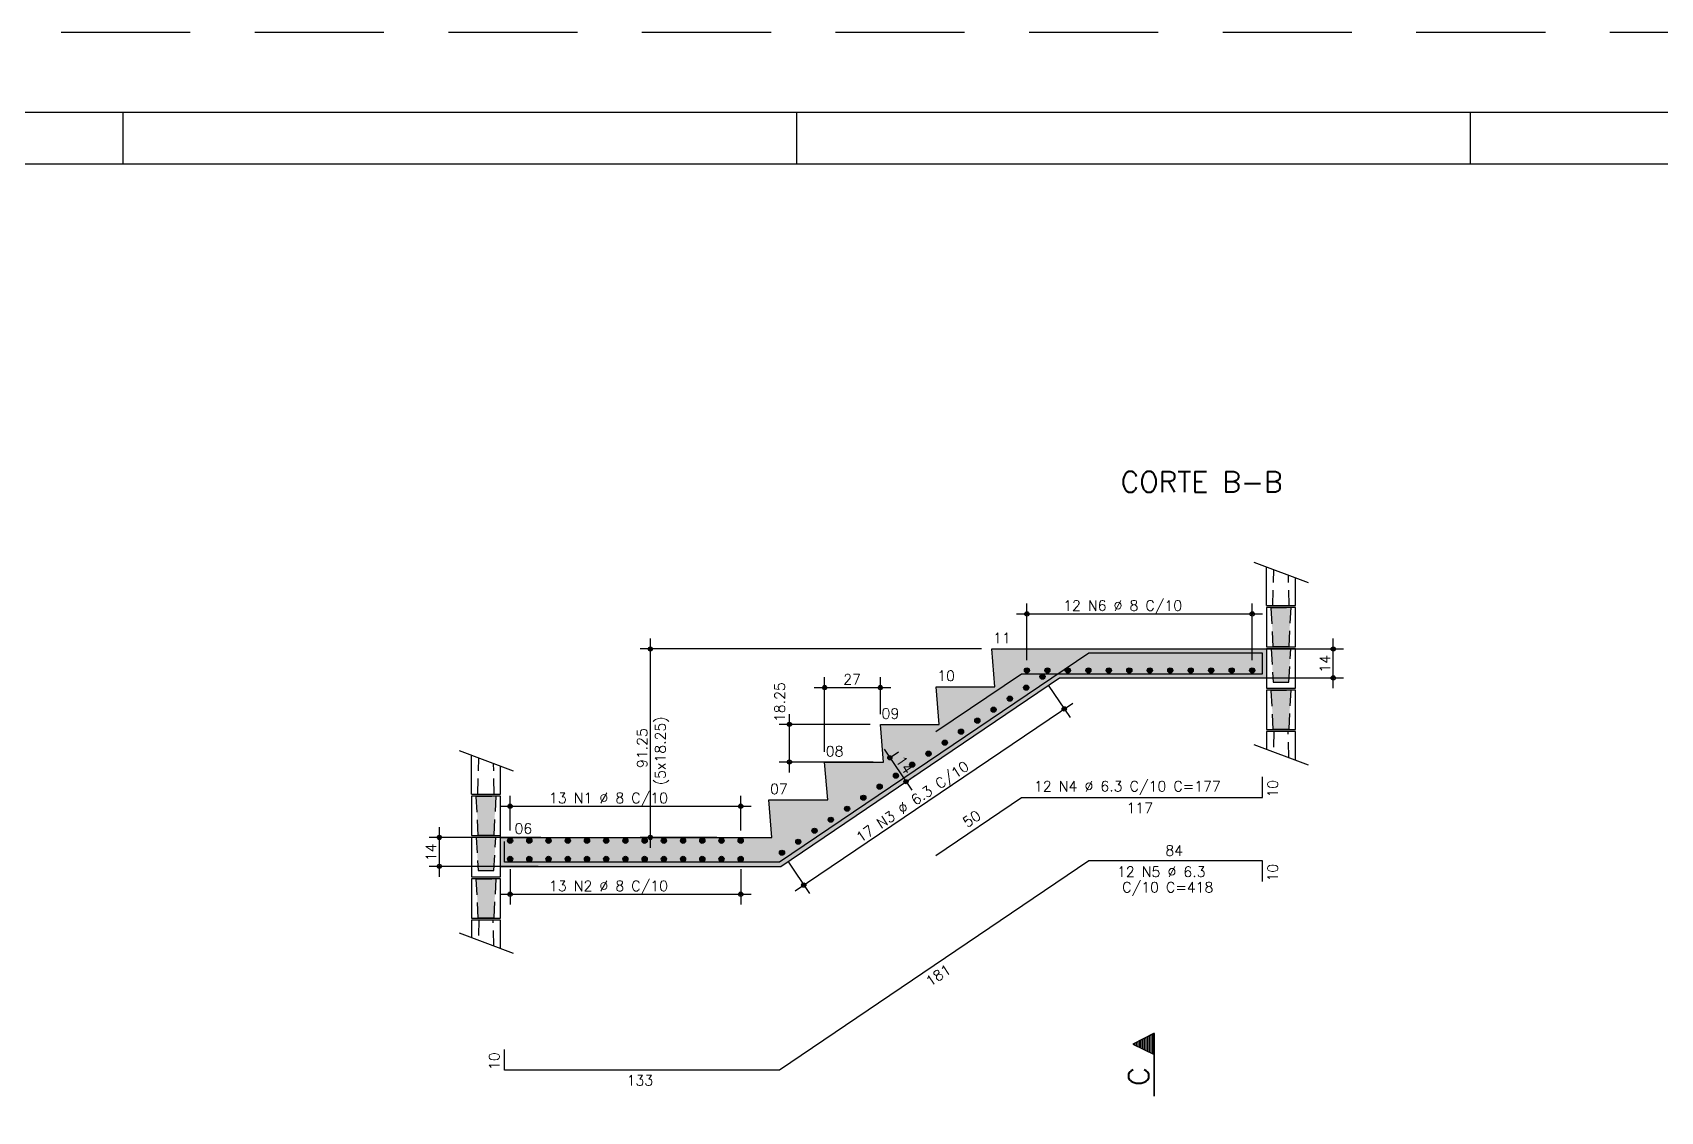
# Model space of a CAD drawing. Extents: x -28 to 86, y -2 to 61.
# Drawn here: x 19.24 to 50.78, y 40.06 to 60.95 of the extents above; entities that cross this region are included whole.
import ezdxf

# ---------------------------------------------------------------- set-up
doc = ezdxf.new("R2010")
doc.units = 0
doc.header["$MEASUREMENT"] = 0
doc.linetypes.add('ESTILO_TQS_0001', pattern=[0.45, 0.3, -0.15])
doc.linetypes.add('HIDDEN', pattern=[0.375, 0.25, -0.125])
doc.layers.get('0').update_dxf_attribs({"linetype": 'CONTINUOUS'})
doc.layers.get('Defpoints').update_dxf_attribs({"linetype": 'CONTINUOUS'})
for name, color, linetype in [('ARQ_FOLHA', 7, 'CONTINUOUS'), ('PENA_01', 1, 'CONTINUOUS'), ('PENA_02', 2, 'CONTINUOUS'), ('PENA_03', 3, 'CONTINUOUS'), ('PENA_04', 4, 'CONTINUOUS'), ('PENA_05', 5, 'CONTINUOUS'), ('PENA_10', 253, 'CONTINUOUS'), ('PENA_11', 252, 'CONTINUOUS')]:
    doc.layers.add(name, color=color, linetype=linetype)
doc.styles.get("Standard").update_dxf_attribs({"font": 'ROMANS.SHX'})

# ---------------------------------------------------------------- blocks, each defined once
blk = doc.blocks.new('FOLHA A1+1 - 1102 X 594')
at = {"layer": 'ARQ_FOLHA', "color": 1}
for p, q in [((-631, 584), (-631, 594)), ((-500.5, 584), (-500.5, 594)), ((-370, 584), (-370, 594))]:
    blk.add_line(p, q, dxfattribs=at)
for points in [[(-1102, 0), (0, 0), (0, 594), (-1102, 594)], [(-1077, 10), (-10, 10), (-10, 584), (-1077, 584)]]:
    blk.add_lwpolyline(points, close=True, dxfattribs=at)
at = {"layer": 'Defpoints', "color": 8, "linetype": 'HIDDEN', "ltscale": 100}
blk.add_lwpolyline([(-1121.5, 609.5), (-1121.5, -15.5), (19.5, -15.5), (19.5, 609.5)], close=True, dxfattribs=at)
blk = doc.blocks.new('*U24')
blk.add_blockref('FOLHA A1+1 - 1102 X 594', (0, 0))

msp = doc.modelspace()

# ---------------------------------------------------------------- linework, layer by layer
at = {"layer": 'PENA_01', "linetype": 'Continuous'}
for p, q in [((38.508, 48.798), (38.508, 49.893)), ((42.871, 48.798), (42.871, 49.893)), ((38.308, 49.693), (43.071, 49.693)), ((31.214, 45.163), (31.214, 49.213)), ((44.441, 48.253), (44.441, 49.213)), ((37.629, 49.013), (31.014, 49.013)), ((42.759, 49.013), (44.641, 49.013)), ((34.389, 48.266), (35.869, 48.266)), ((34.589, 47.023), (34.589, 48.466)), ((35.669, 47.753), (35.669, 48.466)), ((38.92, 48.311), (39.343, 47.686)), ((42.73, 48.453), (44.641, 48.453)), ((34.019, 44.329), (39.397, 47.963)), ((33.907, 46.623), (33.907, 47.753)), ((35.469, 47.553), (33.707, 47.553)), ((35.739, 47.071), (36.277, 46.276)), ((35.895, 46.935), (36.017, 47.018)), ((35.529, 46.823), (33.707, 46.823)), ((36.233, 46.488), (36.331, 46.554)), ((28.496, 45.498), (28.496, 46.167)), ((32.963, 45.498), (32.963, 46.167)), ((28.296, 45.967), (33.163, 45.967)), ((27.125, 44.603), (27.125, 45.563)), ((29.09, 45.363), (26.925, 45.363)), ((32.499, 45.363), (31.014, 45.363)), ((29.041, 44.803), (26.925, 44.803)), ((33.874, 44.901), (34.297, 44.275)), ((28.496, 44.748), (28.496, 44.063)), ((32.963, 44.748), (32.963, 44.063)), ((28.296, 44.263), (33.163, 44.263))]:
    msp.add_line(p, q, dxfattribs=at)
for points in [[(43.149, 49.853), (43.149, 50.603)], [(43.149, 49.853), (43.709, 49.853), (43.709, 50.392)], [(43.709, 49.813), (43.149, 49.813), (43.149, 49.053), (43.709, 49.053), (43.709, 49.813)], [(43.709, 49.013), (43.149, 49.013), (43.149, 48.253), (43.709, 48.253), (43.709, 49.013)], [(43.709, 48.213), (43.149, 48.213), (43.149, 47.453), (43.709, 47.453), (43.709, 48.213)], [(43.709, 46.864), (43.709, 47.413), (43.149, 47.413), (43.149, 47.074)], [(27.749, 46.203), (27.749, 46.953)], [(27.749, 46.203), (28.309, 46.203), (28.309, 46.742)], [(28.309, 46.163), (27.749, 46.163), (27.749, 45.403), (28.309, 45.403), (28.309, 46.163)], [(28.309, 45.363), (27.749, 45.363), (27.749, 44.603), (28.309, 44.603), (28.309, 45.363)], [(28.309, 44.563), (27.749, 44.563), (27.749, 43.803), (28.309, 43.803), (28.309, 44.563)], [(28.309, 43.214), (28.309, 43.763), (27.749, 43.763), (27.749, 43.424)]]:
    msp.add_lwpolyline(points, dxfattribs=at)
at = {"layer": 'PENA_02', "linetype": 'Continuous'}
for p, q in [((42.906, 50.694), (43.953, 50.3)), ((27.506, 47.044), (28.553, 46.65)), ((42.906, 47.166), (43.953, 46.772)), ((27.506, 43.516), (28.553, 43.122))]:
    msp.add_line(p, q, dxfattribs=at)
at = {"layer": 'PENA_02', "linetype": 'ESTILO_TQS_0001'}
for points in [[(43.269, 49.853), (43.288, 50.551)], [(43.269, 49.853), (43.589, 49.853), (43.574, 50.443)], [(43.579, 49.053), (43.279, 49.053), (43.239, 49.813), (43.619, 49.813), (43.579, 49.053)], [(43.279, 48.373), (43.579, 48.373), (43.619, 49.013), (43.239, 49.013), (43.279, 48.373)], [(43.579, 47.453), (43.279, 47.453), (43.239, 48.213), (43.619, 48.213), (43.579, 47.453)], [(43.583, 46.911), (43.569, 47.413), (43.289, 47.413), (43.279, 47.025)], [(27.869, 46.203), (27.888, 46.901)], [(27.869, 46.203), (28.189, 46.203), (28.174, 46.793)], [(28.179, 45.403), (27.879, 45.403), (27.839, 46.163), (28.219, 46.163), (28.179, 45.403)], [(27.879, 44.723), (28.179, 44.723), (28.219, 45.363), (27.839, 45.363), (27.879, 44.723)], [(28.179, 43.803), (27.879, 43.803), (27.839, 44.563), (28.219, 44.563), (28.179, 43.803)], [(28.183, 43.261), (28.169, 43.763), (27.889, 43.763), (27.879, 43.375)]]:
    msp.add_lwpolyline(points, dxfattribs=at)
at = {"layer": 'PENA_02', "linetype": 'Continuous'}
for centre, radius in [((38.508, 49.693), 0.0416), ((38.508, 49.693), 0.0208), ((42.871, 49.693), 0.0416), ((42.871, 49.693), 0.0208), ((31.214, 49.013), 0.04), ((31.214, 49.013), 0.02), ((44.441, 49.013), 0.04), ((44.441, 49.013), 0.02), ((34.589, 48.266), 0.04), ((34.589, 48.266), 0.02), ((35.669, 48.266), 0.04), ((35.669, 48.266), 0.02), ((44.441, 48.453), 0.04), ((44.441, 48.453), 0.02), ((39.231, 47.851), 0.0416), ((39.231, 47.851), 0.0208), ((33.907, 47.553), 0.04), ((33.907, 47.553), 0.02), ((33.907, 46.823), 0.04), ((33.907, 46.823), 0.02), ((35.851, 46.906), 0.04), ((35.851, 46.906), 0.02), ((36.165, 46.442), 0.04), ((36.165, 46.442), 0.02), ((28.496, 45.967), 0.0416), ((28.496, 45.967), 0.0208), ((32.963, 45.967), 0.0416), ((32.963, 45.967), 0.0208), ((27.125, 45.363), 0.04), ((27.125, 45.363), 0.02), ((31.214, 45.363), 0.04), ((31.214, 45.363), 0.02), ((27.125, 44.803), 0.04), ((27.125, 44.803), 0.02), ((34.185, 44.441), 0.0416), ((28.496, 44.263), 0.0416), ((28.496, 44.263), 0.0208), ((32.963, 44.263), 0.0416), ((32.963, 44.263), 0.0208), ((34.185, 44.441), 0.0208)]:
    msp.add_circle(centre, radius, dxfattribs=at)
at = {"layer": 'PENA_03', "linetype": 'Continuous'}
for p, q in [((37.889, 48.283), (37.829, 49.013)), ((37.829, 49.013), (43.149, 49.013)), ((37.829, 49.013), (37.829, 49.013)), ((42.559, 49.013), (42.559, 49.013)), ((38.508, 48.598), (38.508, 48.598)), ((42.871, 48.598), (42.871, 48.598)), ((36.809, 47.553), (36.749, 48.283)), ((36.749, 48.283), (37.889, 48.283)), ((38.808, 48.477), (38.808, 48.477)), ((42.53, 48.453), (42.53, 48.453)), ((35.729, 46.823), (35.669, 47.553)), ((35.669, 47.553), (36.809, 47.553)), ((35.669, 47.553), (35.669, 47.553)), ((35.669, 47.553), (35.669, 47.553)), ((34.649, 46.093), (34.589, 46.823)), ((34.589, 46.823), (35.729, 46.823)), ((34.589, 46.823), (34.589, 46.823)), ((35.729, 46.823), (35.729, 46.823)), ((35.729, 46.823), (35.729, 46.823)), ((36.067, 46.376), (36.067, 46.376)), ((33.569, 45.363), (33.509, 46.093)), ((33.509, 46.093), (34.649, 46.093)), ((28.309, 44.875), (28.309, 45.462)), ((28.309, 45.363), (33.569, 45.363)), ((28.31, 44.875), (28.309, 45.363)), ((28.496, 45.298), (28.496, 45.298)), ((29.29, 45.363), (29.29, 45.363)), ((32.699, 45.363), (32.699, 45.363)), ((32.963, 45.298), (32.963, 45.298)), ((28.496, 44.948), (28.496, 44.948)), ((29.241, 44.803), (29.241, 44.803)), ((32.963, 44.948), (32.963, 44.948)), ((33.762, 45.067), (33.762, 45.067))]:
    msp.add_line(p, q, dxfattribs=at)
for points in [[(28.309, 44.803), (33.741, 44.803), (39.141, 48.453), (43.149, 48.453)], [(40.971, 41.568), (40.561, 41.363), (40.971, 41.159), (40.971, 41.568)]]:
    msp.add_lwpolyline(points, dxfattribs=at)
for centre in [(38.508, 48.598), (38.904, 48.598), (39.301, 48.598), (39.698, 48.598), (40.094, 48.598), (40.491, 48.598), (40.888, 48.598), (41.284, 48.598), (41.681, 48.598), (42.078, 48.598), (42.474, 48.598), (42.871, 48.598), (38.493, 48.264), (38.808, 48.477), (38.177, 48.051), (37.547, 47.624), (37.862, 47.838), (37.231, 47.411), (36.601, 46.985), (36.916, 47.198), (36.285, 46.772), (35.654, 46.346), (35.97, 46.559), (35.339, 46.132), (34.708, 45.706), (35.024, 45.919), (34.393, 45.493), (28.496, 45.298), (28.868, 45.298), (29.24, 45.298), (29.613, 45.298), (29.985, 45.298), (30.357, 45.298), (30.729, 45.298), (31.102, 45.298), (31.474, 45.298), (31.846, 45.298), (32.219, 45.298), (32.591, 45.298), (32.963, 45.298), (33.762, 45.067), (34.078, 45.28), (28.496, 44.948), (28.868, 44.948), (29.24, 44.948), (29.613, 44.948), (29.985, 44.948), (30.357, 44.948), (30.729, 44.948), (31.102, 44.948), (31.474, 44.948), (31.846, 44.948), (32.219, 44.948), (32.591, 44.948), (32.963, 44.948)]:
    msp.add_circle(centre, 0.05, dxfattribs=at)
for points in [[(38.558, 48.598), (38.483, 48.642), (38.461, 48.615)], [(38.558, 48.598), (38.461, 48.615), (38.461, 48.581)], [(38.558, 48.598), (38.461, 48.581), (38.483, 48.555)], [(38.558, 48.598), (38.516, 48.648), (38.483, 48.642)], [(38.558, 48.598), (38.483, 48.555), (38.516, 48.549)], [(38.558, 48.598), (38.546, 48.63), (38.516, 48.648)], [(38.558, 48.598), (38.516, 48.549), (38.546, 48.566)], [(38.558, 48.598), (38.546, 48.566), (38.558, 48.598)], [(38.954, 48.598), (38.879, 48.642), (38.857, 48.615)], [(38.954, 48.598), (38.857, 48.615), (38.857, 48.581)], [(38.954, 48.598), (38.857, 48.581), (38.879, 48.555)], [(38.954, 48.598), (38.913, 48.648), (38.879, 48.642)], [(38.954, 48.598), (38.879, 48.555), (38.913, 48.549)], [(38.954, 48.598), (38.943, 48.63), (38.913, 48.648)], [(38.954, 48.598), (38.913, 48.549), (38.943, 48.566)], [(38.954, 48.598), (38.943, 48.566), (38.954, 48.598)], [(39.351, 48.598), (39.276, 48.642), (39.254, 48.615)], [(39.351, 48.598), (39.254, 48.615), (39.254, 48.581)], [(39.351, 48.598), (39.254, 48.581), (39.276, 48.555)], [(39.351, 48.598), (39.31, 48.648), (39.276, 48.642)], [(39.351, 48.598), (39.276, 48.555), (39.31, 48.549)], [(39.351, 48.598), (39.339, 48.63), (39.31, 48.648)], [(39.351, 48.598), (39.31, 48.549), (39.339, 48.566)], [(39.351, 48.598), (39.339, 48.566), (39.351, 48.598)], [(39.748, 48.598), (39.673, 48.642), (39.651, 48.615)], [(39.748, 48.598), (39.651, 48.615), (39.651, 48.581)], [(39.748, 48.598), (39.651, 48.581), (39.673, 48.555)], [(39.748, 48.598), (39.706, 48.648), (39.673, 48.642)], [(39.748, 48.598), (39.673, 48.555), (39.706, 48.549)], [(39.748, 48.598), (39.736, 48.63), (39.706, 48.648)], [(39.748, 48.598), (39.706, 48.549), (39.736, 48.566)], [(39.748, 48.598), (39.736, 48.566), (39.748, 48.598)], [(40.144, 48.598), (40.069, 48.642), (40.047, 48.615)], [(40.144, 48.598), (40.047, 48.615), (40.047, 48.581)], [(40.144, 48.598), (40.047, 48.581), (40.069, 48.555)], [(40.144, 48.598), (40.103, 48.648), (40.069, 48.642)], [(40.144, 48.598), (40.069, 48.555), (40.103, 48.549)], [(40.144, 48.598), (40.133, 48.63), (40.103, 48.648)], [(40.144, 48.598), (40.103, 48.549), (40.133, 48.566)], [(40.144, 48.598), (40.133, 48.566), (40.144, 48.598)], [(40.541, 48.598), (40.466, 48.642), (40.444, 48.615)], [(40.541, 48.598), (40.444, 48.615), (40.444, 48.581)], [(40.541, 48.598), (40.444, 48.581), (40.466, 48.555)], [(40.541, 48.598), (40.5, 48.648), (40.466, 48.642)], [(40.541, 48.598), (40.466, 48.555), (40.5, 48.549)], [(40.541, 48.598), (40.529, 48.63), (40.5, 48.648)], [(40.541, 48.598), (40.5, 48.549), (40.529, 48.566)], [(40.541, 48.598), (40.529, 48.566), (40.541, 48.598)], [(40.938, 48.598), (40.863, 48.642), (40.841, 48.615)], [(40.938, 48.598), (40.841, 48.615), (40.841, 48.581)], [(40.938, 48.598), (40.841, 48.581), (40.863, 48.555)], [(40.938, 48.598), (40.896, 48.648), (40.863, 48.642)], [(40.938, 48.598), (40.863, 48.555), (40.896, 48.549)], [(40.938, 48.598), (40.926, 48.63), (40.896, 48.648)], [(40.938, 48.598), (40.896, 48.549), (40.926, 48.566)], [(40.938, 48.598), (40.926, 48.566), (40.938, 48.598)], [(41.334, 48.598), (41.259, 48.642), (41.237, 48.615)], [(41.334, 48.598), (41.237, 48.615), (41.237, 48.581)], [(41.334, 48.598), (41.237, 48.581), (41.259, 48.555)], [(41.334, 48.598), (41.293, 48.648), (41.259, 48.642)], [(41.334, 48.598), (41.259, 48.555), (41.293, 48.549)], [(41.334, 48.598), (41.323, 48.63), (41.293, 48.648)], [(41.334, 48.598), (41.293, 48.549), (41.323, 48.566)], [(41.334, 48.598), (41.323, 48.566), (41.334, 48.598)], [(41.731, 48.598), (41.656, 48.642), (41.634, 48.615)], [(41.731, 48.598), (41.634, 48.615), (41.634, 48.581)], [(41.731, 48.598), (41.634, 48.581), (41.656, 48.555)], [(41.731, 48.598), (41.69, 48.648), (41.656, 48.642)], [(41.731, 48.598), (41.656, 48.555), (41.69, 48.549)], [(41.731, 48.598), (41.719, 48.63), (41.69, 48.648)], [(41.731, 48.598), (41.69, 48.549), (41.719, 48.566)], [(41.731, 48.598), (41.719, 48.566), (41.731, 48.598)], [(42.128, 48.598), (42.053, 48.642), (42.031, 48.615)], [(42.128, 48.598), (42.031, 48.615), (42.031, 48.581)], [(42.128, 48.598), (42.031, 48.581), (42.053, 48.555)], [(42.128, 48.598), (42.086, 48.648), (42.053, 48.642)], [(42.128, 48.598), (42.053, 48.555), (42.086, 48.549)], [(42.128, 48.598), (42.116, 48.63), (42.086, 48.648)], [(42.128, 48.598), (42.086, 48.549), (42.116, 48.566)], [(42.128, 48.598), (42.116, 48.566), (42.128, 48.598)], [(42.524, 48.598), (42.449, 48.642), (42.427, 48.615)], [(42.524, 48.598), (42.427, 48.615), (42.427, 48.581)], [(42.524, 48.598), (42.427, 48.581), (42.449, 48.555)], [(42.524, 48.598), (42.483, 48.648), (42.449, 48.642)], [(42.524, 48.598), (42.449, 48.555), (42.483, 48.549)], [(42.524, 48.598), (42.513, 48.63), (42.483, 48.648)], [(42.524, 48.598), (42.483, 48.549), (42.513, 48.566)], [(42.524, 48.598), (42.513, 48.566), (42.524, 48.598)], [(42.921, 48.598), (42.846, 48.642), (42.824, 48.615)], [(42.921, 48.598), (42.824, 48.615), (42.824, 48.581)], [(42.921, 48.598), (42.824, 48.581), (42.846, 48.555)], [(42.921, 48.598), (42.88, 48.648), (42.846, 48.642)], [(42.921, 48.598), (42.846, 48.555), (42.88, 48.549)], [(42.921, 48.598), (42.909, 48.63), (42.88, 48.648)], [(42.921, 48.598), (42.88, 48.549), (42.909, 48.566)], [(42.921, 48.598), (42.909, 48.566), (42.921, 48.598)], [(38.543, 48.264), (38.468, 48.307), (38.446, 48.281)], [(38.543, 48.264), (38.446, 48.281), (38.446, 48.247)], [(38.543, 48.264), (38.446, 48.247), (38.468, 48.221)], [(38.543, 48.264), (38.501, 48.313), (38.468, 48.307)], [(38.543, 48.264), (38.468, 48.221), (38.501, 48.215)], [(38.543, 48.264), (38.531, 48.296), (38.501, 48.313)], [(38.543, 48.264), (38.501, 48.215), (38.531, 48.232)], [(38.543, 48.264), (38.531, 48.232), (38.543, 48.264)], [(38.858, 48.477), (38.783, 48.52), (38.761, 48.494)], [(38.858, 48.477), (38.761, 48.494), (38.761, 48.46)], [(38.858, 48.477), (38.761, 48.46), (38.783, 48.434)], [(38.858, 48.477), (38.817, 48.526), (38.783, 48.52)], [(38.858, 48.477), (38.783, 48.434), (38.817, 48.428)], [(38.858, 48.477), (38.846, 48.509), (38.817, 48.526)], [(38.858, 48.477), (38.817, 48.428), (38.846, 48.445)], [(38.858, 48.477), (38.846, 48.445), (38.858, 48.477)], [(38.227, 48.051), (38.152, 48.094), (38.13, 48.068)], [(38.227, 48.051), (38.13, 48.068), (38.13, 48.034)], [(38.227, 48.051), (38.13, 48.034), (38.152, 48.007)], [(38.227, 48.051), (38.186, 48.1), (38.152, 48.094)], [(38.227, 48.051), (38.152, 48.007), (38.186, 48.002)], [(38.227, 48.051), (38.216, 48.083), (38.186, 48.1)], [(38.227, 48.051), (38.186, 48.002), (38.216, 48.019)], [(38.227, 48.051), (38.216, 48.019), (38.227, 48.051)], [(37.597, 47.624), (37.522, 47.668), (37.5, 47.642)], [(37.597, 47.624), (37.5, 47.642), (37.5, 47.607)], [(37.597, 47.624), (37.5, 47.607), (37.522, 47.581)], [(37.597, 47.624), (37.555, 47.674), (37.522, 47.668)], [(37.597, 47.624), (37.522, 47.581), (37.555, 47.575)], [(37.597, 47.624), (37.585, 47.657), (37.555, 47.674)], [(37.597, 47.624), (37.555, 47.575), (37.585, 47.592)], [(37.597, 47.624), (37.585, 47.592), (37.597, 47.624)], [(37.912, 47.838), (37.837, 47.881), (37.815, 47.855)], [(37.912, 47.838), (37.815, 47.855), (37.815, 47.821)], [(37.912, 47.838), (37.815, 47.821), (37.837, 47.794)], [(37.912, 47.838), (37.871, 47.887), (37.837, 47.881)], [(37.912, 47.838), (37.837, 47.794), (37.871, 47.788)], [(37.912, 47.838), (37.9, 47.87), (37.871, 47.887)], [(37.912, 47.838), (37.871, 47.788), (37.9, 47.805)], [(37.912, 47.838), (37.9, 47.805), (37.912, 47.838)], [(37.281, 47.411), (37.206, 47.455), (37.184, 47.428)], [(37.281, 47.411), (37.184, 47.428), (37.184, 47.394)], [(37.281, 47.411), (37.184, 47.394), (37.206, 47.368)], [(37.281, 47.411), (37.24, 47.461), (37.206, 47.455)], [(37.281, 47.411), (37.206, 47.368), (37.24, 47.362)], [(37.281, 47.411), (37.27, 47.443), (37.24, 47.461)], [(37.281, 47.411), (37.24, 47.362), (37.27, 47.379)], [(37.281, 47.411), (37.27, 47.379), (37.281, 47.411)], [(36.651, 46.985), (36.576, 47.028), (36.554, 47.002)], [(36.651, 46.985), (36.554, 47.002), (36.554, 46.968)], [(36.651, 46.985), (36.609, 47.034), (36.576, 47.028)], [(36.651, 46.985), (36.639, 47.017), (36.609, 47.034)], [(36.966, 47.198), (36.891, 47.241), (36.869, 47.215)], [(36.966, 47.198), (36.869, 47.215), (36.869, 47.181)], [(36.966, 47.198), (36.869, 47.181), (36.891, 47.155)], [(36.966, 47.198), (36.925, 47.247), (36.891, 47.241)], [(36.966, 47.198), (36.891, 47.155), (36.925, 47.149)], [(36.966, 47.198), (36.954, 47.23), (36.925, 47.247)], [(36.966, 47.198), (36.925, 47.149), (36.954, 47.166)], [(36.966, 47.198), (36.954, 47.166), (36.966, 47.198)], [(36.335, 46.772), (36.26, 46.815), (36.238, 46.789)], [(36.335, 46.772), (36.238, 46.789), (36.238, 46.755)], [(36.335, 46.772), (36.238, 46.755), (36.26, 46.729)], [(36.335, 46.772), (36.294, 46.821), (36.26, 46.815)], [(36.335, 46.772), (36.26, 46.729), (36.294, 46.723)], [(36.335, 46.772), (36.323, 46.804), (36.294, 46.821)], [(36.335, 46.772), (36.294, 46.723), (36.323, 46.74)], [(36.335, 46.772), (36.323, 46.74), (36.335, 46.772)], [(36.651, 46.985), (36.554, 46.968), (36.576, 46.942)], [(36.651, 46.985), (36.576, 46.942), (36.609, 46.936)], [(36.651, 46.985), (36.609, 46.936), (36.639, 46.953)], [(36.651, 46.985), (36.639, 46.953), (36.651, 46.985)], [(35.704, 46.346), (35.629, 46.389), (35.607, 46.363)], [(35.704, 46.346), (35.607, 46.363), (35.607, 46.328)], [(35.704, 46.346), (35.663, 46.395), (35.629, 46.389)], [(35.704, 46.346), (35.693, 46.378), (35.663, 46.395)], [(36.02, 46.559), (35.945, 46.602), (35.923, 46.576)], [(36.02, 46.559), (35.923, 46.576), (35.923, 46.542)], [(36.02, 46.559), (35.923, 46.542), (35.945, 46.515)], [(36.02, 46.559), (35.978, 46.608), (35.945, 46.602)], [(36.02, 46.559), (35.945, 46.515), (35.978, 46.509)], [(36.02, 46.559), (36.008, 46.591), (35.978, 46.608)], [(36.02, 46.559), (35.978, 46.509), (36.008, 46.527)], [(36.02, 46.559), (36.008, 46.527), (36.02, 46.559)], [(35.389, 46.132), (35.314, 46.176), (35.292, 46.149)], [(35.389, 46.132), (35.292, 46.149), (35.292, 46.115)], [(35.389, 46.132), (35.292, 46.115), (35.314, 46.089)], [(35.389, 46.132), (35.348, 46.182), (35.314, 46.176)], [(35.389, 46.132), (35.314, 46.089), (35.348, 46.083)], [(35.389, 46.132), (35.377, 46.165), (35.348, 46.182)], [(35.389, 46.132), (35.348, 46.083), (35.377, 46.1)], [(35.389, 46.132), (35.377, 46.1), (35.389, 46.132)], [(35.704, 46.346), (35.607, 46.328), (35.629, 46.302)], [(35.704, 46.346), (35.629, 46.302), (35.663, 46.296)], [(35.704, 46.346), (35.663, 46.296), (35.693, 46.313)], [(35.704, 46.346), (35.693, 46.313), (35.704, 46.346)], [(34.758, 45.706), (34.683, 45.749), (34.661, 45.723)], [(34.758, 45.706), (34.717, 45.755), (34.683, 45.749)], [(34.758, 45.706), (34.747, 45.738), (34.717, 45.755)], [(35.074, 45.919), (34.999, 45.963), (34.977, 45.936)], [(35.074, 45.919), (34.977, 45.936), (34.977, 45.902)], [(35.074, 45.919), (34.977, 45.902), (34.999, 45.876)], [(35.074, 45.919), (35.032, 45.968), (34.999, 45.963)], [(35.074, 45.919), (34.999, 45.876), (35.032, 45.87)], [(35.074, 45.919), (35.062, 45.951), (35.032, 45.968)], [(35.074, 45.919), (35.032, 45.87), (35.062, 45.887)], [(35.074, 45.919), (35.062, 45.887), (35.074, 45.919)], [(34.443, 45.493), (34.368, 45.536), (34.346, 45.51)], [(34.443, 45.493), (34.346, 45.51), (34.346, 45.476)], [(34.443, 45.493), (34.346, 45.476), (34.368, 45.45)], [(34.443, 45.493), (34.402, 45.542), (34.368, 45.536)], [(34.443, 45.493), (34.368, 45.45), (34.402, 45.444)], [(34.443, 45.493), (34.431, 45.525), (34.402, 45.542)], [(34.443, 45.493), (34.402, 45.444), (34.431, 45.461)], [(34.443, 45.493), (34.431, 45.461), (34.443, 45.493)], [(34.758, 45.706), (34.661, 45.723), (34.661, 45.689)], [(34.758, 45.706), (34.661, 45.689), (34.683, 45.663)], [(34.758, 45.706), (34.683, 45.663), (34.717, 45.657)], [(34.758, 45.706), (34.717, 45.657), (34.747, 45.674)], [(34.758, 45.706), (34.747, 45.674), (34.758, 45.706)], [(28.546, 45.298), (28.471, 45.342), (28.449, 45.315)], [(28.546, 45.298), (28.449, 45.315), (28.449, 45.281)], [(28.546, 45.298), (28.449, 45.281), (28.471, 45.255)], [(28.546, 45.298), (28.504, 45.348), (28.471, 45.342)], [(28.546, 45.298), (28.471, 45.255), (28.504, 45.249)], [(28.546, 45.298), (28.534, 45.33), (28.504, 45.348)], [(28.546, 45.298), (28.504, 45.249), (28.534, 45.266)], [(28.546, 45.298), (28.534, 45.266), (28.546, 45.298)], [(28.918, 45.298), (28.843, 45.342), (28.821, 45.315)], [(28.918, 45.298), (28.821, 45.315), (28.821, 45.281)], [(28.918, 45.298), (28.821, 45.281), (28.843, 45.255)], [(28.918, 45.298), (28.877, 45.348), (28.843, 45.342)], [(28.918, 45.298), (28.843, 45.255), (28.877, 45.249)], [(28.918, 45.298), (28.906, 45.33), (28.877, 45.348)], [(28.918, 45.298), (28.877, 45.249), (28.906, 45.266)], [(28.918, 45.298), (28.906, 45.266), (28.918, 45.298)], [(29.29, 45.298), (29.215, 45.342), (29.193, 45.315)], [(29.29, 45.298), (29.193, 45.315), (29.193, 45.281)], [(29.29, 45.298), (29.193, 45.281), (29.215, 45.255)], [(29.29, 45.298), (29.249, 45.348), (29.215, 45.342)], [(29.29, 45.298), (29.215, 45.255), (29.249, 45.249)], [(29.29, 45.298), (29.279, 45.33), (29.249, 45.348)], [(29.29, 45.298), (29.249, 45.249), (29.279, 45.266)], [(29.29, 45.298), (29.279, 45.266), (29.29, 45.298)], [(29.663, 45.298), (29.588, 45.342), (29.566, 45.315)], [(29.663, 45.298), (29.566, 45.315), (29.566, 45.281)], [(29.663, 45.298), (29.566, 45.281), (29.588, 45.255)], [(29.663, 45.298), (29.621, 45.348), (29.588, 45.342)], [(29.663, 45.298), (29.588, 45.255), (29.621, 45.249)], [(29.663, 45.298), (29.651, 45.33), (29.621, 45.348)], [(29.663, 45.298), (29.621, 45.249), (29.651, 45.266)], [(29.663, 45.298), (29.651, 45.266), (29.663, 45.298)], [(30.035, 45.298), (29.96, 45.342), (29.938, 45.315)], [(30.035, 45.298), (29.938, 45.315), (29.938, 45.281)], [(30.035, 45.298), (29.938, 45.281), (29.96, 45.255)], [(30.035, 45.298), (29.994, 45.348), (29.96, 45.342)], [(30.035, 45.298), (29.96, 45.255), (29.994, 45.249)], [(30.035, 45.298), (30.023, 45.33), (29.994, 45.348)], [(30.035, 45.298), (29.994, 45.249), (30.023, 45.266)], [(30.035, 45.298), (30.023, 45.266), (30.035, 45.298)], [(30.407, 45.298), (30.332, 45.342), (30.31, 45.315)], [(30.407, 45.298), (30.31, 45.315), (30.31, 45.281)], [(30.407, 45.298), (30.31, 45.281), (30.332, 45.255)], [(30.407, 45.298), (30.366, 45.348), (30.332, 45.342)], [(30.407, 45.298), (30.332, 45.255), (30.366, 45.249)], [(30.407, 45.298), (30.395, 45.33), (30.366, 45.348)], [(30.407, 45.298), (30.366, 45.249), (30.395, 45.266)], [(30.407, 45.298), (30.395, 45.266), (30.407, 45.298)], [(30.779, 45.298), (30.704, 45.342), (30.682, 45.315)], [(30.779, 45.298), (30.682, 45.315), (30.682, 45.281)], [(30.779, 45.298), (30.682, 45.281), (30.704, 45.255)], [(30.779, 45.298), (30.738, 45.348), (30.704, 45.342)], [(30.779, 45.298), (30.704, 45.255), (30.738, 45.249)], [(30.779, 45.298), (30.768, 45.33), (30.738, 45.348)], [(30.779, 45.298), (30.738, 45.249), (30.768, 45.266)], [(30.779, 45.298), (30.768, 45.266), (30.779, 45.298)], [(31.152, 45.298), (31.077, 45.342), (31.055, 45.315)], [(31.152, 45.298), (31.055, 45.315), (31.055, 45.281)], [(31.152, 45.298), (31.055, 45.281), (31.077, 45.255)], [(31.152, 45.298), (31.11, 45.348), (31.077, 45.342)], [(31.152, 45.298), (31.077, 45.255), (31.11, 45.249)], [(31.152, 45.298), (31.14, 45.33), (31.11, 45.348)], [(31.152, 45.298), (31.11, 45.249), (31.14, 45.266)], [(31.152, 45.298), (31.14, 45.266), (31.152, 45.298)], [(31.524, 45.298), (31.449, 45.342), (31.427, 45.315)], [(31.524, 45.298), (31.427, 45.315), (31.427, 45.281)], [(31.524, 45.298), (31.427, 45.281), (31.449, 45.255)], [(31.524, 45.298), (31.483, 45.348), (31.449, 45.342)], [(31.524, 45.298), (31.449, 45.255), (31.483, 45.249)], [(31.524, 45.298), (31.512, 45.33), (31.483, 45.348)], [(31.524, 45.298), (31.483, 45.249), (31.512, 45.266)], [(31.524, 45.298), (31.512, 45.266), (31.524, 45.298)], [(31.896, 45.298), (31.821, 45.342), (31.799, 45.315)], [(31.896, 45.298), (31.799, 45.315), (31.799, 45.281)], [(31.896, 45.298), (31.799, 45.281), (31.821, 45.255)], [(31.896, 45.298), (31.855, 45.348), (31.821, 45.342)], [(31.896, 45.298), (31.821, 45.255), (31.855, 45.249)], [(31.896, 45.298), (31.885, 45.33), (31.855, 45.348)], [(31.896, 45.298), (31.855, 45.249), (31.885, 45.266)], [(31.896, 45.298), (31.885, 45.266), (31.896, 45.298)], [(32.269, 45.298), (32.194, 45.342), (32.172, 45.315)], [(32.269, 45.298), (32.172, 45.315), (32.172, 45.281)], [(32.269, 45.298), (32.172, 45.281), (32.194, 45.255)], [(32.269, 45.298), (32.227, 45.348), (32.194, 45.342)], [(32.269, 45.298), (32.194, 45.255), (32.227, 45.249)], [(32.269, 45.298), (32.257, 45.33), (32.227, 45.348)], [(32.269, 45.298), (32.227, 45.249), (32.257, 45.266)], [(32.269, 45.298), (32.257, 45.266), (32.269, 45.298)], [(32.641, 45.298), (32.566, 45.342), (32.544, 45.315)], [(32.641, 45.298), (32.544, 45.315), (32.544, 45.281)], [(32.641, 45.298), (32.544, 45.281), (32.566, 45.255)], [(32.641, 45.298), (32.6, 45.348), (32.566, 45.342)], [(32.641, 45.298), (32.566, 45.255), (32.6, 45.249)], [(32.641, 45.298), (32.629, 45.33), (32.6, 45.348)], [(32.641, 45.298), (32.6, 45.249), (32.629, 45.266)], [(32.641, 45.298), (32.629, 45.266), (32.641, 45.298)], [(33.013, 45.298), (32.938, 45.342), (32.916, 45.315)], [(33.013, 45.298), (32.916, 45.315), (32.916, 45.281)], [(33.013, 45.298), (32.916, 45.281), (32.938, 45.255)], [(33.013, 45.298), (32.972, 45.348), (32.938, 45.342)], [(33.013, 45.298), (32.938, 45.255), (32.972, 45.249)], [(33.013, 45.298), (33.002, 45.33), (32.972, 45.348)], [(33.013, 45.298), (32.972, 45.249), (33.002, 45.266)], [(33.013, 45.298), (33.002, 45.266), (33.013, 45.298)], [(33.812, 45.067), (33.737, 45.11), (33.715, 45.084)], [(33.812, 45.067), (33.771, 45.116), (33.737, 45.11)], [(33.812, 45.067), (33.801, 45.099), (33.771, 45.116)], [(34.128, 45.28), (34.053, 45.323), (34.031, 45.297)], [(34.128, 45.28), (34.031, 45.297), (34.031, 45.263)], [(34.128, 45.28), (34.031, 45.263), (34.053, 45.236)], [(34.128, 45.28), (34.086, 45.329), (34.053, 45.323)], [(34.128, 45.28), (34.053, 45.236), (34.086, 45.23)], [(34.128, 45.28), (34.116, 45.312), (34.086, 45.329)], [(34.128, 45.28), (34.086, 45.23), (34.116, 45.248)], [(34.128, 45.28), (34.116, 45.248), (34.128, 45.28)], [(28.546, 44.948), (28.471, 44.992), (28.449, 44.965)], [(28.546, 44.948), (28.449, 44.965), (28.449, 44.931)], [(28.546, 44.948), (28.449, 44.931), (28.471, 44.905)], [(28.546, 44.948), (28.504, 44.998), (28.471, 44.992)], [(28.546, 44.948), (28.471, 44.905), (28.504, 44.899)], [(28.546, 44.948), (28.534, 44.98), (28.504, 44.998)], [(28.546, 44.948), (28.504, 44.899), (28.534, 44.916)], [(28.546, 44.948), (28.534, 44.916), (28.546, 44.948)], [(28.918, 44.948), (28.843, 44.992), (28.821, 44.965)], [(28.918, 44.948), (28.821, 44.965), (28.821, 44.931)], [(28.918, 44.948), (28.821, 44.931), (28.843, 44.905)], [(28.918, 44.948), (28.877, 44.998), (28.843, 44.992)], [(28.918, 44.948), (28.843, 44.905), (28.877, 44.899)], [(28.918, 44.948), (28.906, 44.98), (28.877, 44.998)], [(28.918, 44.948), (28.877, 44.899), (28.906, 44.916)], [(28.918, 44.948), (28.906, 44.916), (28.918, 44.948)], [(29.29, 44.948), (29.215, 44.992), (29.193, 44.965)], [(29.29, 44.948), (29.193, 44.965), (29.193, 44.931)], [(29.29, 44.948), (29.193, 44.931), (29.215, 44.905)], [(29.29, 44.948), (29.249, 44.998), (29.215, 44.992)], [(29.29, 44.948), (29.215, 44.905), (29.249, 44.899)], [(29.29, 44.948), (29.279, 44.98), (29.249, 44.998)], [(29.29, 44.948), (29.249, 44.899), (29.279, 44.916)], [(29.29, 44.948), (29.279, 44.916), (29.29, 44.948)], [(29.663, 44.948), (29.588, 44.992), (29.566, 44.965)], [(29.663, 44.948), (29.566, 44.965), (29.566, 44.931)], [(29.663, 44.948), (29.566, 44.931), (29.588, 44.905)], [(29.663, 44.948), (29.621, 44.998), (29.588, 44.992)], [(29.663, 44.948), (29.588, 44.905), (29.621, 44.899)], [(29.663, 44.948), (29.651, 44.98), (29.621, 44.998)], [(29.663, 44.948), (29.621, 44.899), (29.651, 44.916)], [(29.663, 44.948), (29.651, 44.916), (29.663, 44.948)], [(30.035, 44.948), (29.96, 44.992), (29.938, 44.965)], [(30.035, 44.948), (29.938, 44.965), (29.938, 44.931)], [(30.035, 44.948), (29.938, 44.931), (29.96, 44.905)], [(30.035, 44.948), (29.994, 44.998), (29.96, 44.992)], [(30.035, 44.948), (29.96, 44.905), (29.994, 44.899)], [(30.035, 44.948), (30.023, 44.98), (29.994, 44.998)], [(30.035, 44.948), (29.994, 44.899), (30.023, 44.916)], [(30.035, 44.948), (30.023, 44.916), (30.035, 44.948)], [(30.407, 44.948), (30.332, 44.992), (30.31, 44.965)], [(30.407, 44.948), (30.31, 44.965), (30.31, 44.931)], [(30.407, 44.948), (30.31, 44.931), (30.332, 44.905)], [(30.407, 44.948), (30.366, 44.998), (30.332, 44.992)], [(30.407, 44.948), (30.332, 44.905), (30.366, 44.899)], [(30.407, 44.948), (30.395, 44.98), (30.366, 44.998)], [(30.407, 44.948), (30.366, 44.899), (30.395, 44.916)], [(30.407, 44.948), (30.395, 44.916), (30.407, 44.948)], [(30.779, 44.948), (30.704, 44.992), (30.682, 44.965)], [(30.779, 44.948), (30.682, 44.965), (30.682, 44.931)], [(30.779, 44.948), (30.682, 44.931), (30.704, 44.905)], [(30.779, 44.948), (30.738, 44.998), (30.704, 44.992)], [(30.779, 44.948), (30.704, 44.905), (30.738, 44.899)], [(30.779, 44.948), (30.768, 44.98), (30.738, 44.998)], [(30.779, 44.948), (30.738, 44.899), (30.768, 44.916)], [(30.779, 44.948), (30.768, 44.916), (30.779, 44.948)], [(31.152, 44.948), (31.077, 44.992), (31.055, 44.965)], [(31.152, 44.948), (31.055, 44.965), (31.055, 44.931)], [(31.152, 44.948), (31.055, 44.931), (31.077, 44.905)], [(31.152, 44.948), (31.11, 44.998), (31.077, 44.992)], [(31.152, 44.948), (31.077, 44.905), (31.11, 44.899)], [(31.152, 44.948), (31.14, 44.98), (31.11, 44.998)], [(31.152, 44.948), (31.11, 44.899), (31.14, 44.916)], [(31.152, 44.948), (31.14, 44.916), (31.152, 44.948)], [(31.524, 44.948), (31.449, 44.992), (31.427, 44.965)], [(31.524, 44.948), (31.427, 44.965), (31.427, 44.931)], [(31.524, 44.948), (31.427, 44.931), (31.449, 44.905)], [(31.524, 44.948), (31.483, 44.998), (31.449, 44.992)], [(31.524, 44.948), (31.449, 44.905), (31.483, 44.899)], [(31.524, 44.948), (31.512, 44.98), (31.483, 44.998)], [(31.524, 44.948), (31.483, 44.899), (31.512, 44.916)], [(31.524, 44.948), (31.512, 44.916), (31.524, 44.948)], [(31.896, 44.948), (31.821, 44.992), (31.799, 44.965)], [(31.896, 44.948), (31.799, 44.965), (31.799, 44.931)], [(31.896, 44.948), (31.799, 44.931), (31.821, 44.905)], [(31.896, 44.948), (31.855, 44.998), (31.821, 44.992)], [(31.896, 44.948), (31.821, 44.905), (31.855, 44.899)], [(31.896, 44.948), (31.885, 44.98), (31.855, 44.998)], [(31.896, 44.948), (31.855, 44.899), (31.885, 44.916)], [(31.896, 44.948), (31.885, 44.916), (31.896, 44.948)], [(32.269, 44.948), (32.194, 44.992), (32.172, 44.965)], [(32.269, 44.948), (32.172, 44.965), (32.172, 44.931)], [(32.269, 44.948), (32.172, 44.931), (32.194, 44.905)], [(32.269, 44.948), (32.227, 44.998), (32.194, 44.992)], [(32.269, 44.948), (32.194, 44.905), (32.227, 44.899)], [(32.269, 44.948), (32.257, 44.98), (32.227, 44.998)], [(32.269, 44.948), (32.227, 44.899), (32.257, 44.916)], [(32.269, 44.948), (32.257, 44.916), (32.269, 44.948)], [(32.641, 44.948), (32.566, 44.992), (32.544, 44.965)], [(32.641, 44.948), (32.544, 44.965), (32.544, 44.931)], [(32.641, 44.948), (32.544, 44.931), (32.566, 44.905)], [(32.641, 44.948), (32.6, 44.998), (32.566, 44.992)], [(32.641, 44.948), (32.566, 44.905), (32.6, 44.899)], [(32.641, 44.948), (32.629, 44.98), (32.6, 44.998)], [(32.641, 44.948), (32.6, 44.899), (32.629, 44.916)], [(32.641, 44.948), (32.629, 44.916), (32.641, 44.948)], [(33.013, 44.948), (32.938, 44.992), (32.916, 44.965)], [(33.013, 44.948), (32.916, 44.965), (32.916, 44.931)], [(33.013, 44.948), (32.916, 44.931), (32.938, 44.905)], [(33.013, 44.948), (32.972, 44.998), (32.938, 44.992)], [(33.013, 44.948), (32.938, 44.905), (32.972, 44.899)], [(33.013, 44.948), (33.002, 44.98), (32.972, 44.998)], [(33.013, 44.948), (32.972, 44.899), (33.002, 44.916)], [(33.013, 44.948), (33.002, 44.916), (33.013, 44.948)], [(33.812, 45.067), (33.715, 45.084), (33.715, 45.049)], [(33.812, 45.067), (33.715, 45.049), (33.737, 45.023)], [(33.812, 45.067), (33.737, 45.023), (33.771, 45.017)], [(33.812, 45.067), (33.771, 45.017), (33.801, 45.034)], [(33.812, 45.067), (33.801, 45.034), (33.812, 45.067)]]:
    msp.add_solid(points, dxfattribs=at)
at = {"layer": 'PENA_04', "linetype": 'Continuous'}
for p, q in [((39.709, 48.933), (33.716, 44.883)), ((43.069, 48.933), (39.709, 48.933)), ((43.069, 48.533), (43.069, 48.933)), ((43.069, 48.533), (43.069, 48.933)), ((36.745, 47.413), (38.402, 48.533)), ((38.402, 48.533), (43.069, 48.533)), ((28.389, 44.883), (28.389, 45.283)), ((33.716, 44.883), (28.389, 44.883)), ((40.972, 41.571), (40.557, 41.363)), ((40.557, 41.363), (40.971, 41.157)), ((40.971, 41.568), (40.561, 41.363)), ((40.561, 41.363), (40.971, 41.159)), ((40.589, 41.377), (40.589, 41.349)), ((40.621, 41.393), (40.621, 41.333)), ((40.653, 41.409), (40.653, 41.317)), ((40.685, 41.425), (40.685, 41.302)), ((40.717, 41.441), (40.717, 41.286)), ((40.749, 41.457), (40.749, 41.27)), ((40.781, 41.473), (40.781, 41.254)), ((40.813, 41.489), (40.813, 41.238)), ((40.845, 41.505), (40.845, 41.222)), ((40.877, 41.521), (40.877, 41.206)), ((40.908, 41.537), (40.908, 41.19)), ((40.94, 41.553), (40.94, 41.174)), ((40.971, 41.568), (40.971, 40.355)), ((40.972, 40.355), (40.972, 41.571))]:
    msp.add_line(p, q, dxfattribs=at)
at = {"layer": 'PENA_05', "linetype": 'Continuous'}
for p, q in [((43.069, 46.134), (43.069, 46.534)), ((36.745, 45.014), (38.402, 46.134)), ((38.402, 46.134), (43.069, 46.134)), ((39.709, 44.909), (33.716, 40.859)), ((43.069, 44.909), (39.709, 44.909)), ((43.069, 44.509), (43.069, 44.909)), ((28.389, 40.859), (28.389, 41.259)), ((33.716, 40.859), (28.389, 40.859))]:
    msp.add_line(p, q, dxfattribs=at)
at = {"layer": 'PENA_10', "linetype": 'Continuous'}
for points in [[(37.829, 49.013), (43.149, 49.013), (37.889, 48.283)], [(43.149, 49.013), (39.141, 48.453), (37.889, 48.283)], [(43.149, 49.013), (43.149, 48.453), (39.141, 48.453)], [(43.239, 49.013), (43.279, 48.373), (43.579, 48.373)], [(43.239, 49.013), (43.579, 48.373), (43.619, 49.013)], [(43.239, 49.013), (43.619, 49.013), (43.239, 49.013)], [(39.141, 48.453), (33.741, 44.803), (34.649, 46.093)], [(35.729, 46.823), (39.141, 48.453), (34.649, 46.093)], [(36.809, 47.553), (39.141, 48.453), (35.729, 46.823)], [(36.809, 47.553), (36.749, 48.283), (37.889, 48.283)], [(39.141, 48.453), (36.809, 47.553), (37.889, 48.283)], [(35.669, 47.553), (36.809, 47.553), (35.729, 46.823)], [(34.649, 46.093), (34.589, 46.823), (35.729, 46.823)], [(33.569, 45.363), (33.509, 46.093), (34.649, 46.093)], [(34.649, 46.093), (33.741, 44.803), (33.569, 45.363)], [(27.839, 45.363), (27.879, 44.723), (28.179, 44.723)], [(27.839, 45.363), (28.179, 44.723), (28.219, 45.363)], [(27.839, 45.363), (28.219, 45.363), (27.839, 45.363)], [(33.741, 44.803), (28.309, 44.803), (33.569, 45.363)], [(33.569, 45.363), (28.309, 44.803), (28.309, 45.363)]]:
    msp.add_solid(points, dxfattribs=at)
at = {"layer": 'PENA_11', "linetype": 'Continuous'}
for points in [[(43.579, 49.053), (43.279, 49.053), (43.239, 49.813)], [(43.579, 49.053), (43.239, 49.813), (43.619, 49.813)], [(43.579, 49.053), (43.619, 49.813), (43.579, 49.053)], [(43.279, 48.373), (43.619, 49.013), (43.239, 49.013)], [(43.279, 48.373), (43.239, 49.013), (43.279, 48.373)], [(43.279, 48.373), (43.579, 48.373), (43.619, 49.013)], [(43.579, 47.453), (43.279, 47.453), (43.239, 48.213)], [(43.579, 47.453), (43.239, 48.213), (43.619, 48.213)], [(43.579, 47.453), (43.619, 48.213), (43.579, 47.453)], [(28.179, 45.403), (27.879, 45.403), (27.839, 46.163)], [(28.179, 45.403), (27.839, 46.163), (28.219, 46.163)], [(28.179, 45.403), (28.219, 46.163), (28.179, 45.403)], [(27.879, 44.723), (28.219, 45.363), (27.839, 45.363)], [(27.879, 44.723), (27.839, 45.363), (27.879, 44.723)], [(27.879, 44.723), (28.179, 44.723), (28.219, 45.363)], [(28.179, 43.803), (27.879, 43.803), (27.839, 44.563)], [(28.179, 43.803), (27.839, 44.563), (28.219, 44.563)], [(28.179, 43.803), (28.219, 44.563), (28.179, 43.803)]]:
    msp.add_solid(points, dxfattribs=at)

# ---------------------------------------------------------------- block references
at = {"xscale": 0.09999999999999938, "yscale": 0.09999999999999938, "zscale": 0.09999999999999938}
msp.add_blockref('*U24', (84.1, 0), dxfattribs=at)

# ---------------------------------------------------------------- texts
at = {"layer": 'PENA_03', "linetype": 'Continuous'}
for s, p in [('12 N6 %%c 8 C/10', (39.209, 49.753)), ('11', (37.851, 49.123)), ('10', (36.771, 48.393)), ('27', (34.949, 48.326)), ('09', (35.691, 47.663)), ('08', (34.611, 46.933)), ('07', (33.531, 46.203)), ('12 N4 %%c 6.3 C/10 C=177', (38.645, 46.255)), ('13 N1 %%c 8 C/10', (29.249, 46.027)), ('117', (40.436, 45.834)), ('06', (28.581, 45.435)), ('84', (41.189, 45.009)), ('12 N5 %%c 6.3', (40.253, 44.598)), ('13 N2 %%c 8 C/10', (29.249, 44.323)), ('C/10 C=418', (40.353, 44.298)), ('133', (30.753, 40.559))]:
    msp.add_text(s, height=0.2, dxfattribs=at).set_placement(p)
for s, rotation, p in [('14', 90, (44.381, 48.553)), ('18.25', 90, (33.82, 47.597)), ('(5x18.25)', 90, (31.506, 46.376)), ('91.25', 90, (31.154, 46.708)), ('17 N3 %%c 6.3 C/10', 34.055, (35.283, 45.255)), ('14', 304.0541, (35.957, 46.856)), ('10', 90, (43.369, 46.134)), ('50', 34.0563, (37.352, 45.545)), ('14', 90, (27.065, 44.903)), ('10', 90, (43.369, 44.509)), ('181', 34.0542, (36.632, 42.467)), ('10', 90, (28.289, 40.859))]:
    msp.add_text(s, height=0.2, rotation=rotation, dxfattribs=at).set_placement(p)
at = {"layer": 'PENA_04', "linetype": 'Continuous'}
msp.add_text('C', height=0.4, rotation=90, dxfattribs=at).set_placement((40.872, 40.555))
at = {"layer": 'PENA_05', "linetype": 'Continuous'}
msp.add_text('CORTE B-B', height=0.4, dxfattribs=at).set_placement((40.323, 52.049))

doc.saveas('drawing.dxf')
